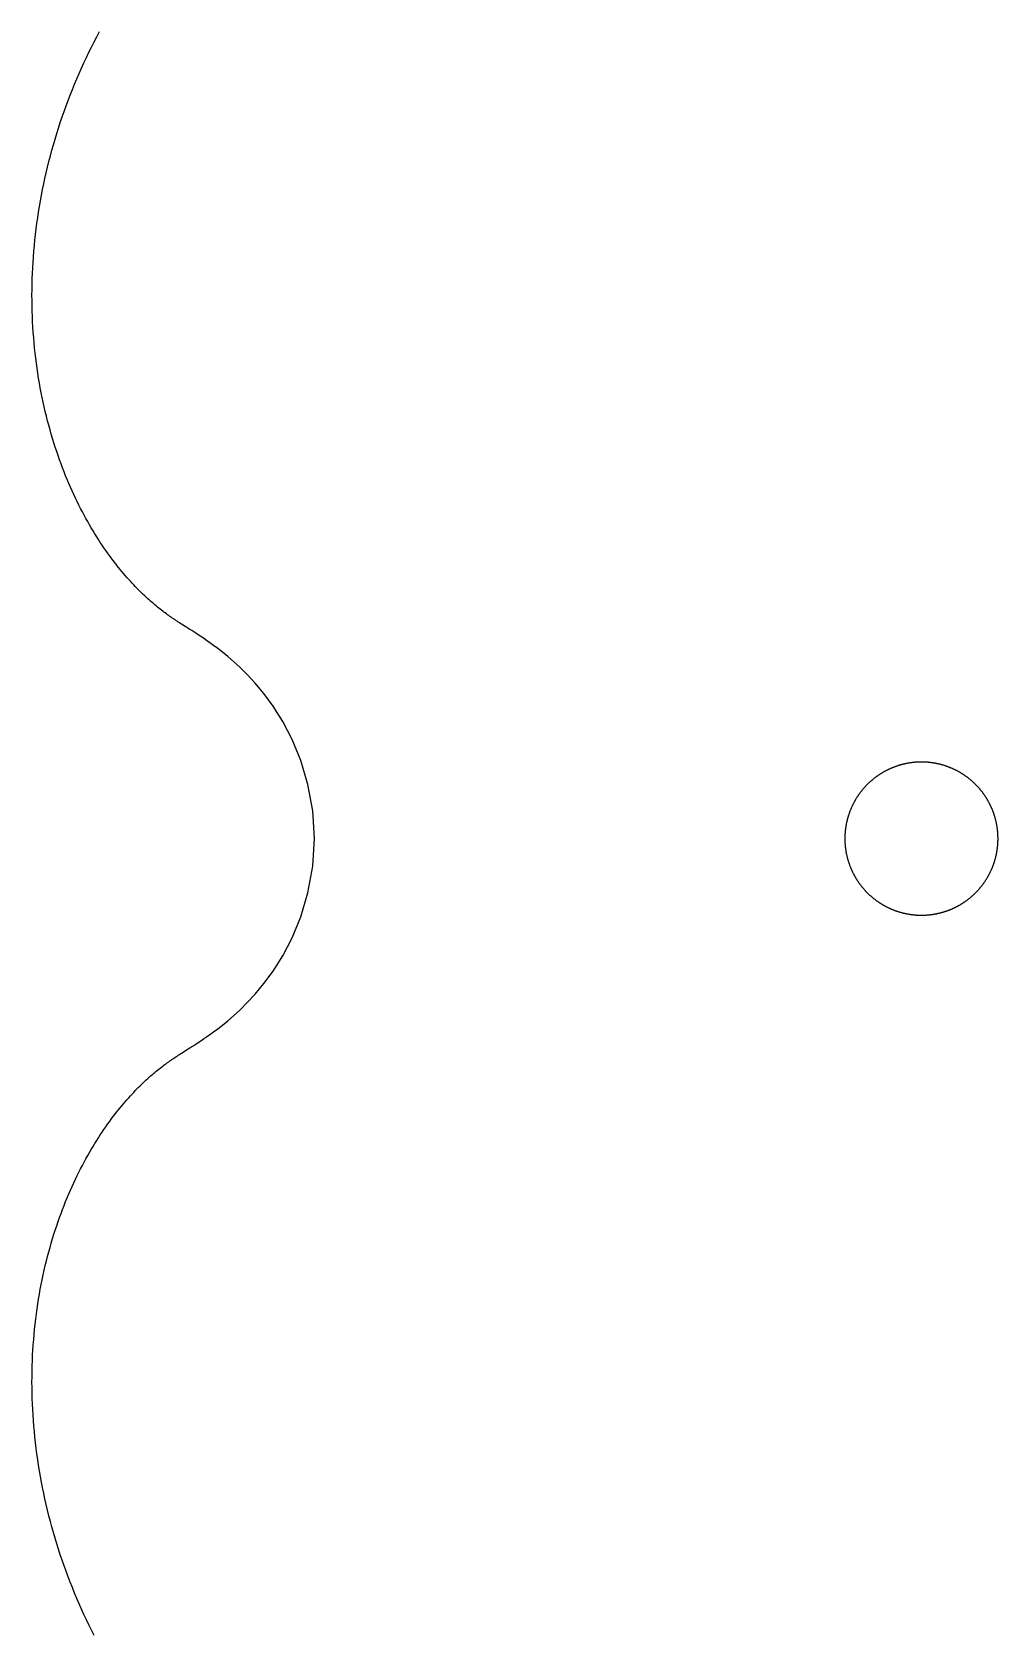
# Model space of a CAD drawing. Header units: millimetres. Extents: x -67 to 67, y -67 to 80.
# Drawn here: x -66.9 to -32.2, y -28.5 to 29 of the extents above; entities that cross this region are included whole.
import ezdxf

# ---------------------------------------------------------------- set-up
doc = ezdxf.new("R2010")
doc.units = ezdxf.units.MM
doc.layers.add('CUT', color=7, linetype='Continuous')

msp = doc.modelspace()

# ---------------------------------------------------------------- linework, layer by layer
at = {"layer": 'CUT'}
msp.add_lwpolyline([(-64.706, -28.615), (-64.801, -28.428), (-64.893, -28.241), (-64.984, -28.052), (-65.074, -27.862), (-65.161, -27.672), (-65.246, -27.48), (-65.329, -27.287), (-65.411, -27.094), (-65.49, -26.9), (-65.567, -26.705), (-65.643, -26.509), (-65.716, -26.312), (-65.787, -26.115), (-65.856, -25.917), (-65.923, -25.719), (-65.988, -25.52), (-66.051, -25.321), (-66.111, -25.121), (-66.17, -24.92), (-66.226, -24.72), (-66.28, -24.519), (-66.332, -24.318), (-66.382, -24.116), (-66.43, -23.914), (-66.476, -23.713), (-66.519, -23.511), (-66.561, -23.309), (-66.6, -23.107), (-66.637, -22.905), (-66.672, -22.703), (-66.704, -22.501), (-66.735, -22.299), (-66.763, -22.098), (-66.789, -21.897), (-66.813, -21.696), (-66.835, -21.496), (-66.855, -21.295), (-66.873, -21.096), (-66.889, -20.896), (-66.902, -20.698), (-66.913, -20.499), (-66.923, -20.302), (-66.93, -20.105), (-66.935, -19.909), (-66.939, -19.713), (-66.94, -19.518), (-66.939, -19.324), (-66.936, -19.131), (-66.932, -18.939), (-66.925, -18.747), (-66.916, -18.557), (-66.906, -18.367), (-66.894, -18.179), (-66.879, -17.992), (-66.863, -17.805), (-66.845, -17.62), (-66.826, -17.436), (-66.804, -17.254), (-66.781, -17.072), (-66.757, -16.892), (-66.73, -16.713), (-66.702, -16.536), (-66.672, -16.36), (-66.641, -16.185), (-66.608, -16.012), (-66.573, -15.84), (-66.537, -15.67), (-66.5, -15.501), (-66.461, -15.334), (-66.421, -15.169), (-66.379, -15.005), (-66.336, -14.843), (-66.292, -14.682), (-66.247, -14.523), (-66.2, -14.366), (-66.152, -14.211), (-66.103, -14.057), (-66.053, -13.905), (-66.002, -13.756), (-65.949, -13.607), (-65.896, -13.461), (-65.842, -13.317), (-65.787, -13.174), (-65.731, -13.034), (-65.674, -12.895), (-65.616, -12.758), (-65.558, -12.623), (-65.498, -12.491), (-65.439, -12.36), (-65.378, -12.231), (-65.317, -12.104), (-65.255, -11.979), (-65.193, -11.857), (-65.131, -11.736), (-65.068, -11.617), (-65.004, -11.5), (-64.94, -11.386), (-64.876, -11.273), (-64.812, -11.162), (-64.747, -11.054), (-64.682, -10.948), (-64.617, -10.843), (-64.552, -10.741), (-64.487, -10.64), (-64.422, -10.542), (-64.357, -10.446), (-64.292, -10.352), (-64.227, -10.259), (-64.162, -10.169), (-64.097, -10.081), (-64.033, -9.995), (-63.969, -9.911), (-63.905, -9.829), (-63.841, -9.748), (-63.778, -9.67), (-63.715, -9.594), (-63.652, -9.519), (-63.59, -9.447), (-63.528, -9.376), (-63.467, -9.307), (-63.407, -9.24), (-63.347, -9.175), (-63.287, -9.112), (-63.229, -9.05), (-63.171, -8.99), (-63.113, -8.932), (-63.056, -8.876), (-63, -8.821), (-62.945, -8.767), (-62.89, -8.716), (-62.836, -8.666), (-62.783, -8.617), (-62.731, -8.57), (-62.679, -8.525), (-62.628, -8.48), (-62.578, -8.438), (-62.528, -8.396), (-62.48, -8.356), (-62.432, -8.317), (-62.385, -8.279), (-62.338, -8.242), (-62.292, -8.206), (-62.247, -8.172), (-62.202, -8.138), (-62.158, -8.105), (-62.115, -8.073), (-62.071, -8.042), (-62.029, -8.011), (-61.986, -7.981), (-61.943, -7.952), (-61.901, -7.922), (-61.859, -7.893), (-61.816, -7.865), (-61.773, -7.836), (-61.729, -7.807), (-61.685, -7.778), (-61.64, -7.749), (-61.593, -7.719), (-61.545, -7.688), (-61.495, -7.656), (-61.443, -7.623), (-61.388, -7.588), (-61.33, -7.552), (-61.269, -7.513), (-61.203, -7.471), (-61.132, -7.426), (-61.056, -7.376), (-60.973, -7.322), (-60.882, -7.263), (-60.783, -7.196), (-60.673, -7.121), (-60.551, -7.036), (-60.416, -6.938), (-60.266, -6.826), (-60.098, -6.695), (-59.91, -6.543), (-59.701, -6.362), (-59.467, -6.147), (-59.207, -5.89), (-58.921, -5.581), (-58.61, -5.207), (-58.278, -4.755), (-57.935, -4.211), (-57.596, -3.564), (-57.284, -2.806), (-57.029, -1.943), (-56.859, -0.995), (-56.8, 0), (-56.859, 0.995), (-57.029, 1.943), (-57.284, 2.806), (-57.596, 3.564), (-57.935, 4.211), (-58.278, 4.755), (-58.61, 5.207), (-58.921, 5.581), (-59.207, 5.89), (-59.467, 6.147), (-59.701, 6.362), (-59.91, 6.543), (-60.098, 6.695), (-60.266, 6.826), (-60.416, 6.938), (-60.551, 7.036), (-60.673, 7.121), (-60.783, 7.196), (-60.882, 7.263), (-60.973, 7.322), (-61.056, 7.376), (-61.132, 7.426), (-61.203, 7.471), (-61.269, 7.513), (-61.33, 7.552), (-61.388, 7.588), (-61.443, 7.623), (-61.495, 7.656), (-61.545, 7.688), (-61.593, 7.719), (-61.64, 7.749), (-61.685, 7.778), (-61.729, 7.807), (-61.773, 7.836), (-61.816, 7.865), (-61.859, 7.893), (-61.901, 7.922), (-61.943, 7.952), (-61.986, 7.981), (-62.029, 8.011), (-62.071, 8.042), (-62.115, 8.073), (-62.158, 8.105), (-62.202, 8.138), (-62.247, 8.172), (-62.292, 8.206), (-62.338, 8.242), (-62.385, 8.279), (-62.432, 8.317), (-62.48, 8.356), (-62.528, 8.396), (-62.578, 8.438), (-62.628, 8.48), (-62.679, 8.525), (-62.731, 8.57), (-62.783, 8.617), (-62.836, 8.666), (-62.89, 8.716), (-62.945, 8.767), (-63, 8.821), (-63.056, 8.876), (-63.113, 8.932), (-63.171, 8.99), (-63.229, 9.05), (-63.287, 9.112), (-63.347, 9.175), (-63.407, 9.24), (-63.467, 9.307), (-63.528, 9.376), (-63.59, 9.447), (-63.652, 9.519), (-63.715, 9.594), (-63.778, 9.67), (-63.841, 9.748), (-63.905, 9.829), (-63.969, 9.911), (-64.033, 9.995), (-64.097, 10.081), (-64.162, 10.169), (-64.227, 10.259), (-64.292, 10.352), (-64.357, 10.446), (-64.422, 10.542), (-64.487, 10.64), (-64.552, 10.741), (-64.617, 10.843), (-64.682, 10.948), (-64.747, 11.054), (-64.812, 11.162), (-64.876, 11.273), (-64.94, 11.386), (-65.004, 11.5), (-65.068, 11.617), (-65.131, 11.736), (-65.193, 11.857), (-65.255, 11.979), (-65.317, 12.104), (-65.378, 12.231), (-65.439, 12.36), (-65.498, 12.491), (-65.558, 12.623), (-65.616, 12.758), (-65.674, 12.895), (-65.731, 13.034), (-65.787, 13.174), (-65.842, 13.317), (-65.896, 13.461), (-65.949, 13.607), (-66.002, 13.756), (-66.053, 13.905), (-66.103, 14.057), (-66.152, 14.211), (-66.2, 14.366), (-66.247, 14.523), (-66.292, 14.682), (-66.336, 14.843), (-66.379, 15.005), (-66.421, 15.169), (-66.461, 15.334), (-66.5, 15.501), (-66.537, 15.67), (-66.573, 15.84), (-66.608, 16.012), (-66.641, 16.185), (-66.672, 16.36), (-66.702, 16.536), (-66.73, 16.713), (-66.757, 16.892), (-66.781, 17.072), (-66.804, 17.254), (-66.826, 17.436), (-66.845, 17.62), (-66.863, 17.805), (-66.879, 17.992), (-66.894, 18.179), (-66.906, 18.367), (-66.916, 18.557), (-66.925, 18.747), (-66.932, 18.939), (-66.936, 19.131), (-66.939, 19.324), (-66.94, 19.518), (-66.939, 19.713), (-66.935, 19.909), (-66.93, 20.105), (-66.923, 20.302), (-66.913, 20.499), (-66.902, 20.698), (-66.889, 20.896), (-66.873, 21.096), (-66.855, 21.295), (-66.835, 21.496), (-66.813, 21.696), (-66.789, 21.897), (-66.763, 22.098), (-66.735, 22.299), (-66.704, 22.501), (-66.672, 22.703), (-66.637, 22.905), (-66.6, 23.107), (-66.561, 23.309), (-66.519, 23.511), (-66.476, 23.713), (-66.43, 23.914), (-66.382, 24.116), (-66.332, 24.318), (-66.28, 24.519), (-66.226, 24.72), (-66.17, 24.92), (-66.111, 25.121), (-66.051, 25.321), (-65.988, 25.52), (-65.923, 25.719), (-65.856, 25.917), (-65.787, 26.115), (-65.716, 26.312), (-65.643, 26.509), (-65.567, 26.705), (-65.49, 26.9), (-65.411, 27.094), (-65.329, 27.287), (-65.246, 27.48), (-65.161, 27.672), (-65.074, 27.862), (-64.984, 28.052), (-64.893, 28.241), (-64.801, 28.428), (-64.706, 28.615), (-64.609, 28.8), (-64.511, 28.985)], dxfattribs=at)
msp.add_lwpolyline([(-32.251, 0.067), (-32.251, 0.084), (-32.252, 0.101), (-32.253, 0.118), (-32.253, 0.135), (-32.254, 0.152), (-32.255, 0.169), (-32.256, 0.185), (-32.257, 0.202), (-32.259, 0.219), (-32.26, 0.236), (-32.262, 0.253), (-32.263, 0.27), (-32.265, 0.286), (-32.267, 0.303), (-32.269, 0.32), (-32.271, 0.337), (-32.273, 0.353), (-32.275, 0.37), (-32.277, 0.387), (-32.28, 0.404), (-32.282, 0.42), (-32.285, 0.437), (-32.288, 0.454), (-32.29, 0.47), (-32.293, 0.487), (-32.296, 0.503), (-32.3, 0.52), (-32.303, 0.536), (-32.306, 0.553), (-32.31, 0.57), (-32.313, 0.586), (-32.317, 0.603), (-32.321, 0.619), (-32.324, 0.635), (-32.328, 0.652), (-32.332, 0.668), (-32.337, 0.685), (-32.341, 0.701), (-32.345, 0.717), (-32.35, 0.733), (-32.354, 0.75), (-32.359, 0.766), (-32.364, 0.782), (-32.368, 0.798), (-32.373, 0.814), (-32.378, 0.831), (-32.384, 0.847), (-32.389, 0.863), (-32.394, 0.879), (-32.4, 0.895), (-32.405, 0.911), (-32.411, 0.926), (-32.416, 0.942), (-32.422, 0.958), (-32.428, 0.974), (-32.434, 0.99), (-32.44, 1.005), (-32.447, 1.021), (-32.453, 1.037), (-32.459, 1.052), (-32.466, 1.068), (-32.472, 1.083), (-32.479, 1.099), (-32.486, 1.114), (-32.493, 1.13), (-32.5, 1.145), (-32.507, 1.161), (-32.514, 1.176), (-32.521, 1.191), (-32.529, 1.206), (-32.536, 1.221), (-32.544, 1.236), (-32.551, 1.251), (-32.559, 1.266), (-32.567, 1.281), (-32.575, 1.296), (-32.583, 1.311), (-32.591, 1.326), (-32.599, 1.341), (-32.607, 1.355), (-32.616, 1.37), (-32.624, 1.385), (-32.633, 1.399), (-32.641, 1.414), (-32.65, 1.428), (-32.659, 1.443), (-32.668, 1.457), (-32.677, 1.471), (-32.686, 1.485), (-32.695, 1.5), (-32.704, 1.514), (-32.713, 1.528), (-32.723, 1.542), (-32.732, 1.556), (-32.742, 1.57), (-32.752, 1.583), (-32.761, 1.597), (-32.771, 1.611), (-32.781, 1.625), (-32.791, 1.638), (-32.801, 1.652), (-32.811, 1.665), (-32.822, 1.679), (-32.832, 1.692), (-32.842, 1.705), (-32.853, 1.718), (-32.864, 1.732), (-32.874, 1.745), (-32.885, 1.758), (-32.896, 1.771), (-32.907, 1.783), (-32.918, 1.796), (-32.929, 1.809), (-32.94, 1.822), (-32.951, 1.834), (-32.962, 1.847), (-32.974, 1.859), (-32.985, 1.872), (-32.997, 1.884), (-33.008, 1.896), (-33.02, 1.908), (-33.032, 1.921), (-33.044, 1.933), (-33.055, 1.945), (-33.067, 1.956), (-33.079, 1.968), (-33.092, 1.98), (-33.104, 1.992), (-33.116, 2.003), (-33.128, 2.015), (-33.141, 2.026), (-33.153, 2.038), (-33.166, 2.049), (-33.178, 2.06), (-33.191, 2.071), (-33.204, 2.082), (-33.217, 2.093), (-33.229, 2.104), (-33.242, 2.115), (-33.255, 2.126), (-33.268, 2.136), (-33.282, 2.147), (-33.295, 2.158), (-33.308, 2.168), (-33.321, 2.178), (-33.335, 2.189), (-33.348, 2.199), (-33.362, 2.209), (-33.375, 2.219), (-33.389, 2.229), (-33.403, 2.239), (-33.417, 2.248), (-33.43, 2.258), (-33.444, 2.268), (-33.458, 2.277), (-33.472, 2.287), (-33.486, 2.296), (-33.5, 2.305), (-33.515, 2.314), (-33.529, 2.323), (-33.543, 2.332), (-33.557, 2.341), (-33.572, 2.35), (-33.586, 2.359), (-33.601, 2.367), (-33.615, 2.376), (-33.63, 2.384), (-33.645, 2.393), (-33.659, 2.401), (-33.674, 2.409), (-33.689, 2.417), (-33.704, 2.425), (-33.719, 2.433), (-33.734, 2.441), (-33.749, 2.449), (-33.764, 2.456), (-33.779, 2.464), (-33.794, 2.471), (-33.809, 2.479), (-33.824, 2.486), (-33.839, 2.493), (-33.855, 2.5), (-33.87, 2.507), (-33.886, 2.514), (-33.901, 2.521), (-33.917, 2.528), (-33.932, 2.534), (-33.948, 2.541), (-33.963, 2.547), (-33.979, 2.553), (-33.995, 2.56), (-34.01, 2.566), (-34.026, 2.572), (-34.042, 2.578), (-34.058, 2.584), (-34.074, 2.589), (-34.089, 2.595), (-34.105, 2.6), (-34.121, 2.606), (-34.137, 2.611), (-34.153, 2.616), (-34.169, 2.622), (-34.186, 2.627), (-34.202, 2.632), (-34.218, 2.636), (-34.234, 2.641), (-34.25, 2.646), (-34.267, 2.65), (-34.283, 2.655), (-34.299, 2.659), (-34.315, 2.663), (-34.332, 2.668), (-34.348, 2.672), (-34.365, 2.676), (-34.381, 2.679), (-34.397, 2.683), (-34.414, 2.687), (-34.43, 2.69), (-34.447, 2.694), (-34.464, 2.697), (-34.48, 2.7), (-34.497, 2.704), (-34.513, 2.707), (-34.53, 2.71), (-34.546, 2.712), (-34.563, 2.715), (-34.58, 2.718), (-34.596, 2.72), (-34.613, 2.723), (-34.63, 2.725), (-34.647, 2.727), (-34.663, 2.729), (-34.68, 2.731), (-34.697, 2.733), (-34.714, 2.735), (-34.73, 2.737), (-34.747, 2.738), (-34.764, 2.74), (-34.781, 2.741), (-34.798, 2.743), (-34.815, 2.744), (-34.831, 2.745), (-34.848, 2.746), (-34.865, 2.747), (-34.882, 2.747), (-34.899, 2.748), (-34.916, 2.749), (-34.933, 2.749), (-34.949, 2.75), (-34.966, 2.75), (-34.983, 2.75), (-35, 2.75), (-35.017, 2.75), (-35.034, 2.75), (-35.051, 2.75), (-35.067, 2.749), (-35.084, 2.749), (-35.101, 2.748), (-35.118, 2.747), (-35.135, 2.747), (-35.152, 2.746), (-35.169, 2.745), (-35.185, 2.744), (-35.202, 2.743), (-35.219, 2.741), (-35.236, 2.74), (-35.253, 2.738), (-35.27, 2.737), (-35.286, 2.735), (-35.303, 2.733), (-35.32, 2.731), (-35.337, 2.729), (-35.353, 2.727), (-35.37, 2.725), (-35.387, 2.723), (-35.404, 2.72), (-35.42, 2.718), (-35.437, 2.715), (-35.454, 2.712), (-35.47, 2.71), (-35.487, 2.707), (-35.503, 2.704), (-35.52, 2.7), (-35.536, 2.697), (-35.553, 2.694), (-35.57, 2.69), (-35.586, 2.687), (-35.603, 2.683), (-35.619, 2.679), (-35.635, 2.676), (-35.652, 2.672), (-35.668, 2.668), (-35.685, 2.663), (-35.701, 2.659), (-35.717, 2.655), (-35.733, 2.65), (-35.75, 2.646), (-35.766, 2.641), (-35.782, 2.636), (-35.798, 2.632), (-35.814, 2.627), (-35.831, 2.622), (-35.847, 2.616), (-35.863, 2.611), (-35.879, 2.606), (-35.895, 2.6), (-35.911, 2.595), (-35.926, 2.589), (-35.942, 2.584), (-35.958, 2.578), (-35.974, 2.572), (-35.99, 2.566), (-36.005, 2.56), (-36.021, 2.553), (-36.037, 2.547), (-36.052, 2.541), (-36.068, 2.534), (-36.083, 2.528), (-36.099, 2.521), (-36.114, 2.514), (-36.13, 2.507), (-36.145, 2.5), (-36.161, 2.493), (-36.176, 2.486), (-36.191, 2.479), (-36.206, 2.471), (-36.221, 2.464), (-36.236, 2.456), (-36.251, 2.449), (-36.266, 2.441), (-36.281, 2.433), (-36.296, 2.425), (-36.311, 2.417), (-36.326, 2.409), (-36.341, 2.401), (-36.355, 2.393), (-36.37, 2.384), (-36.385, 2.376), (-36.399, 2.367), (-36.414, 2.359), (-36.428, 2.35), (-36.443, 2.341), (-36.457, 2.332), (-36.471, 2.323), (-36.485, 2.314), (-36.5, 2.305), (-36.514, 2.296), (-36.528, 2.287), (-36.542, 2.277), (-36.556, 2.268), (-36.57, 2.258), (-36.583, 2.248), (-36.597, 2.239), (-36.611, 2.229), (-36.625, 2.219), (-36.638, 2.209), (-36.652, 2.199), (-36.665, 2.189), (-36.679, 2.178), (-36.692, 2.168), (-36.705, 2.158), (-36.718, 2.147), (-36.732, 2.136), (-36.745, 2.126), (-36.758, 2.115), (-36.771, 2.104), (-36.783, 2.093), (-36.796, 2.082), (-36.809, 2.071), (-36.822, 2.06), (-36.834, 2.049), (-36.847, 2.038), (-36.859, 2.026), (-36.872, 2.015), (-36.884, 2.003), (-36.896, 1.992), (-36.908, 1.98), (-36.921, 1.968), (-36.933, 1.956), (-36.945, 1.945), (-36.956, 1.933), (-36.968, 1.921), (-36.98, 1.908), (-36.992, 1.896), (-37.003, 1.884), (-37.015, 1.872), (-37.026, 1.859), (-37.038, 1.847), (-37.049, 1.834), (-37.06, 1.822), (-37.071, 1.809), (-37.082, 1.796), (-37.093, 1.783), (-37.104, 1.771), (-37.115, 1.758), (-37.126, 1.745), (-37.136, 1.732), (-37.147, 1.718), (-37.158, 1.705), (-37.168, 1.692), (-37.178, 1.679), (-37.189, 1.665), (-37.199, 1.652), (-37.209, 1.638), (-37.219, 1.625), (-37.229, 1.611), (-37.239, 1.597), (-37.248, 1.583), (-37.258, 1.57), (-37.268, 1.556), (-37.277, 1.542), (-37.287, 1.528), (-37.296, 1.514), (-37.305, 1.5), (-37.314, 1.485), (-37.323, 1.471), (-37.332, 1.457), (-37.341, 1.443), (-37.35, 1.428), (-37.359, 1.414), (-37.367, 1.399), (-37.376, 1.385), (-37.384, 1.37), (-37.393, 1.355), (-37.401, 1.341), (-37.409, 1.326), (-37.417, 1.311), (-37.425, 1.296), (-37.433, 1.281), (-37.441, 1.266), (-37.449, 1.251), (-37.456, 1.236), (-37.464, 1.221), (-37.471, 1.206), (-37.479, 1.191), (-37.486, 1.176), (-37.493, 1.161), (-37.5, 1.145), (-37.507, 1.13), (-37.514, 1.114), (-37.521, 1.099), (-37.528, 1.083), (-37.534, 1.068), (-37.541, 1.052), (-37.547, 1.037), (-37.553, 1.021), (-37.56, 1.005), (-37.566, 0.99), (-37.572, 0.974), (-37.578, 0.958), (-37.584, 0.942), (-37.589, 0.926), (-37.595, 0.911), (-37.6, 0.895), (-37.606, 0.879), (-37.611, 0.863), (-37.616, 0.847), (-37.622, 0.831), (-37.627, 0.814), (-37.632, 0.798), (-37.636, 0.782), (-37.641, 0.766), (-37.646, 0.75), (-37.65, 0.733), (-37.655, 0.717), (-37.659, 0.701), (-37.663, 0.685), (-37.668, 0.668), (-37.672, 0.652), (-37.676, 0.635), (-37.679, 0.619), (-37.683, 0.603), (-37.687, 0.586), (-37.69, 0.57), (-37.694, 0.553), (-37.697, 0.536), (-37.7, 0.52), (-37.704, 0.503), (-37.707, 0.487), (-37.71, 0.47), (-37.712, 0.454), (-37.715, 0.437), (-37.718, 0.42), (-37.72, 0.404), (-37.723, 0.387), (-37.725, 0.37), (-37.727, 0.353), (-37.729, 0.337), (-37.731, 0.32), (-37.733, 0.303), (-37.735, 0.286), (-37.737, 0.27), (-37.738, 0.253), (-37.74, 0.236), (-37.741, 0.219), (-37.743, 0.202), (-37.744, 0.185), (-37.745, 0.169), (-37.746, 0.152), (-37.747, 0.135), (-37.747, 0.118), (-37.748, 0.101), (-37.749, 0.084), (-37.749, 0.067), (-37.75, 0.051), (-37.75, 0.034), (-37.75, 0.017), (-37.75, 0), (-37.75, -0.017), (-37.75, -0.034), (-37.75, -0.051), (-37.749, -0.067), (-37.749, -0.084), (-37.748, -0.101), (-37.747, -0.118), (-37.747, -0.135), (-37.746, -0.152), (-37.745, -0.169), (-37.744, -0.185), (-37.743, -0.202), (-37.741, -0.219), (-37.74, -0.236), (-37.738, -0.253), (-37.737, -0.27), (-37.735, -0.286), (-37.733, -0.303), (-37.731, -0.32), (-37.729, -0.337), (-37.727, -0.353), (-37.725, -0.37), (-37.723, -0.387), (-37.72, -0.404), (-37.718, -0.42), (-37.715, -0.437), (-37.712, -0.454), (-37.71, -0.47), (-37.707, -0.487), (-37.704, -0.503), (-37.7, -0.52), (-37.697, -0.536), (-37.694, -0.553), (-37.69, -0.57), (-37.687, -0.586), (-37.683, -0.603), (-37.679, -0.619), (-37.676, -0.635), (-37.672, -0.652), (-37.668, -0.668), (-37.663, -0.685), (-37.659, -0.701), (-37.655, -0.717), (-37.65, -0.733), (-37.646, -0.75), (-37.641, -0.766), (-37.636, -0.782), (-37.632, -0.798), (-37.627, -0.814), (-37.622, -0.831), (-37.616, -0.847), (-37.611, -0.863), (-37.606, -0.879), (-37.6, -0.895), (-37.595, -0.911), (-37.589, -0.926), (-37.584, -0.942), (-37.578, -0.958), (-37.572, -0.974), (-37.566, -0.99), (-37.56, -1.005), (-37.553, -1.021), (-37.547, -1.037), (-37.541, -1.052), (-37.534, -1.068), (-37.528, -1.083), (-37.521, -1.099), (-37.514, -1.114), (-37.507, -1.13), (-37.5, -1.145), (-37.493, -1.161), (-37.486, -1.176), (-37.479, -1.191), (-37.471, -1.206), (-37.464, -1.221), (-37.456, -1.236), (-37.449, -1.251), (-37.441, -1.266), (-37.433, -1.281), (-37.425, -1.296), (-37.417, -1.311), (-37.409, -1.326), (-37.401, -1.341), (-37.393, -1.355), (-37.384, -1.37), (-37.376, -1.385), (-37.367, -1.399), (-37.359, -1.414), (-37.35, -1.428), (-37.341, -1.443), (-37.332, -1.457), (-37.323, -1.471), (-37.314, -1.485), (-37.305, -1.5), (-37.296, -1.514), (-37.287, -1.528), (-37.277, -1.542), (-37.268, -1.556), (-37.258, -1.57), (-37.248, -1.583), (-37.239, -1.597), (-37.229, -1.611), (-37.219, -1.625), (-37.209, -1.638), (-37.199, -1.652), (-37.189, -1.665), (-37.178, -1.679), (-37.168, -1.692), (-37.158, -1.705), (-37.147, -1.718), (-37.136, -1.732), (-37.126, -1.745), (-37.115, -1.758), (-37.104, -1.771), (-37.093, -1.783), (-37.082, -1.796), (-37.071, -1.809), (-37.06, -1.822), (-37.049, -1.834), (-37.038, -1.847), (-37.026, -1.859), (-37.015, -1.872), (-37.003, -1.884), (-36.992, -1.896), (-36.98, -1.908), (-36.968, -1.921), (-36.956, -1.933), (-36.945, -1.945), (-36.933, -1.956), (-36.921, -1.968), (-36.908, -1.98), (-36.896, -1.992), (-36.884, -2.003), (-36.872, -2.015), (-36.859, -2.026), (-36.847, -2.038), (-36.834, -2.049), (-36.822, -2.06), (-36.809, -2.071), (-36.796, -2.082), (-36.783, -2.093), (-36.771, -2.104), (-36.758, -2.115), (-36.745, -2.126), (-36.732, -2.136), (-36.718, -2.147), (-36.705, -2.158), (-36.692, -2.168), (-36.679, -2.178), (-36.665, -2.189), (-36.652, -2.199), (-36.638, -2.209), (-36.625, -2.219), (-36.611, -2.229), (-36.597, -2.239), (-36.583, -2.248), (-36.57, -2.258), (-36.556, -2.268), (-36.542, -2.277), (-36.528, -2.287), (-36.514, -2.296), (-36.5, -2.305), (-36.485, -2.314), (-36.471, -2.323), (-36.457, -2.332), (-36.443, -2.341), (-36.428, -2.35), (-36.414, -2.359), (-36.399, -2.367), (-36.385, -2.376), (-36.37, -2.384), (-36.355, -2.393), (-36.341, -2.401), (-36.326, -2.409), (-36.311, -2.417), (-36.296, -2.425), (-36.281, -2.433), (-36.266, -2.441), (-36.251, -2.449), (-36.236, -2.456), (-36.221, -2.464), (-36.206, -2.471), (-36.191, -2.479), (-36.176, -2.486), (-36.161, -2.493), (-36.145, -2.5), (-36.13, -2.507), (-36.114, -2.514), (-36.099, -2.521), (-36.083, -2.528), (-36.068, -2.534), (-36.052, -2.541), (-36.037, -2.547), (-36.021, -2.553), (-36.005, -2.56), (-35.99, -2.566), (-35.974, -2.572), (-35.958, -2.578), (-35.942, -2.584), (-35.926, -2.589), (-35.911, -2.595), (-35.895, -2.6), (-35.879, -2.606), (-35.863, -2.611), (-35.847, -2.616), (-35.831, -2.622), (-35.814, -2.627), (-35.798, -2.632), (-35.782, -2.636), (-35.766, -2.641), (-35.75, -2.646), (-35.733, -2.65), (-35.717, -2.655), (-35.701, -2.659), (-35.685, -2.663), (-35.668, -2.668), (-35.652, -2.672), (-35.635, -2.676), (-35.619, -2.679), (-35.603, -2.683), (-35.586, -2.687), (-35.57, -2.69), (-35.553, -2.694), (-35.536, -2.697), (-35.52, -2.7), (-35.503, -2.704), (-35.487, -2.707), (-35.47, -2.71), (-35.454, -2.712), (-35.437, -2.715), (-35.42, -2.718), (-35.404, -2.72), (-35.387, -2.723), (-35.37, -2.725), (-35.353, -2.727), (-35.337, -2.729), (-35.32, -2.731), (-35.303, -2.733), (-35.286, -2.735), (-35.27, -2.737), (-35.253, -2.738), (-35.236, -2.74), (-35.219, -2.741), (-35.202, -2.743), (-35.185, -2.744), (-35.169, -2.745), (-35.152, -2.746), (-35.135, -2.747), (-35.118, -2.747), (-35.101, -2.748), (-35.084, -2.749), (-35.067, -2.749), (-35.051, -2.75), (-35.034, -2.75), (-35.017, -2.75), (-35, -2.75), (-34.983, -2.75), (-34.966, -2.75), (-34.949, -2.75), (-34.933, -2.749), (-34.916, -2.749), (-34.899, -2.748), (-34.882, -2.747), (-34.865, -2.747), (-34.848, -2.746), (-34.831, -2.745), (-34.815, -2.744), (-34.798, -2.743), (-34.781, -2.741), (-34.764, -2.74), (-34.747, -2.738), (-34.73, -2.737), (-34.714, -2.735), (-34.697, -2.733), (-34.68, -2.731), (-34.663, -2.729), (-34.647, -2.727), (-34.63, -2.725), (-34.613, -2.723), (-34.596, -2.72), (-34.58, -2.718), (-34.563, -2.715), (-34.546, -2.712), (-34.53, -2.71), (-34.513, -2.707), (-34.497, -2.704), (-34.48, -2.7), (-34.464, -2.697), (-34.447, -2.694), (-34.43, -2.69), (-34.414, -2.687), (-34.397, -2.683), (-34.381, -2.679), (-34.365, -2.676), (-34.348, -2.672), (-34.332, -2.668), (-34.315, -2.663), (-34.299, -2.659), (-34.283, -2.655), (-34.267, -2.65), (-34.25, -2.646), (-34.234, -2.641), (-34.218, -2.636), (-34.202, -2.632), (-34.186, -2.627), (-34.169, -2.622), (-34.153, -2.616), (-34.137, -2.611), (-34.121, -2.606), (-34.105, -2.6), (-34.089, -2.595), (-34.074, -2.589), (-34.058, -2.584), (-34.042, -2.578), (-34.026, -2.572), (-34.01, -2.566), (-33.995, -2.56), (-33.979, -2.553), (-33.963, -2.547), (-33.948, -2.541), (-33.932, -2.534), (-33.917, -2.528), (-33.901, -2.521), (-33.886, -2.514), (-33.87, -2.507), (-33.855, -2.5), (-33.839, -2.493), (-33.824, -2.486), (-33.809, -2.479), (-33.794, -2.471), (-33.779, -2.464), (-33.764, -2.456), (-33.749, -2.449), (-33.734, -2.441), (-33.719, -2.433), (-33.704, -2.425), (-33.689, -2.417), (-33.674, -2.409), (-33.659, -2.401), (-33.645, -2.393), (-33.63, -2.384), (-33.615, -2.376), (-33.601, -2.367), (-33.586, -2.359), (-33.572, -2.35), (-33.557, -2.341), (-33.543, -2.332), (-33.529, -2.323), (-33.515, -2.314), (-33.5, -2.305), (-33.486, -2.296), (-33.472, -2.287), (-33.458, -2.277), (-33.444, -2.268), (-33.43, -2.258), (-33.417, -2.248), (-33.403, -2.239), (-33.389, -2.229), (-33.375, -2.219), (-33.362, -2.209), (-33.348, -2.199), (-33.335, -2.189), (-33.321, -2.178), (-33.308, -2.168), (-33.295, -2.158), (-33.282, -2.147), (-33.268, -2.136), (-33.255, -2.126), (-33.242, -2.115), (-33.229, -2.104), (-33.217, -2.093), (-33.204, -2.082), (-33.191, -2.071), (-33.178, -2.06), (-33.166, -2.049), (-33.153, -2.038), (-33.141, -2.026), (-33.128, -2.015), (-33.116, -2.003), (-33.104, -1.992), (-33.092, -1.98), (-33.079, -1.968), (-33.067, -1.956), (-33.055, -1.945), (-33.044, -1.933), (-33.032, -1.921), (-33.02, -1.908), (-33.008, -1.896), (-32.997, -1.884), (-32.985, -1.872), (-32.974, -1.859), (-32.962, -1.847), (-32.951, -1.834), (-32.94, -1.822), (-32.929, -1.809), (-32.918, -1.796), (-32.907, -1.783), (-32.896, -1.771), (-32.885, -1.758), (-32.874, -1.745), (-32.864, -1.732), (-32.853, -1.718), (-32.842, -1.705), (-32.832, -1.692), (-32.822, -1.679), (-32.811, -1.665), (-32.801, -1.652), (-32.791, -1.638), (-32.781, -1.625), (-32.771, -1.611), (-32.761, -1.597), (-32.752, -1.583), (-32.742, -1.57), (-32.732, -1.556), (-32.723, -1.542), (-32.713, -1.528), (-32.704, -1.514), (-32.695, -1.5), (-32.686, -1.485), (-32.677, -1.471), (-32.668, -1.457), (-32.659, -1.443), (-32.65, -1.428), (-32.641, -1.414), (-32.633, -1.399), (-32.624, -1.385), (-32.616, -1.37), (-32.607, -1.355), (-32.599, -1.341), (-32.591, -1.326), (-32.583, -1.311), (-32.575, -1.296), (-32.567, -1.281), (-32.559, -1.266), (-32.551, -1.251), (-32.544, -1.236), (-32.536, -1.221), (-32.529, -1.206), (-32.521, -1.191), (-32.514, -1.176), (-32.507, -1.161), (-32.5, -1.145), (-32.493, -1.13), (-32.486, -1.114), (-32.479, -1.099), (-32.472, -1.083), (-32.466, -1.068), (-32.459, -1.052), (-32.453, -1.037), (-32.447, -1.021), (-32.44, -1.005), (-32.434, -0.99), (-32.428, -0.974), (-32.422, -0.958), (-32.416, -0.942), (-32.411, -0.926), (-32.405, -0.911), (-32.4, -0.895), (-32.394, -0.879), (-32.389, -0.863), (-32.384, -0.847), (-32.378, -0.831), (-32.373, -0.814), (-32.368, -0.798), (-32.364, -0.782), (-32.359, -0.766), (-32.354, -0.75), (-32.35, -0.733), (-32.345, -0.717), (-32.341, -0.701), (-32.337, -0.685), (-32.332, -0.668), (-32.328, -0.652), (-32.324, -0.635), (-32.321, -0.619), (-32.317, -0.603), (-32.313, -0.586), (-32.31, -0.57), (-32.306, -0.553), (-32.303, -0.536), (-32.3, -0.52), (-32.296, -0.503), (-32.293, -0.487), (-32.29, -0.47), (-32.288, -0.454), (-32.285, -0.437), (-32.282, -0.42), (-32.28, -0.404), (-32.277, -0.387), (-32.275, -0.37), (-32.273, -0.353), (-32.271, -0.337), (-32.269, -0.32), (-32.267, -0.303), (-32.265, -0.286), (-32.263, -0.27), (-32.262, -0.253), (-32.26, -0.236), (-32.259, -0.219), (-32.257, -0.202), (-32.256, -0.185), (-32.255, -0.169), (-32.254, -0.152), (-32.253, -0.135), (-32.253, -0.118), (-32.252, -0.101), (-32.251, -0.084), (-32.251, -0.067), (-32.25, -0.051), (-32.25, -0.034), (-32.25, -0.017), (-32.25, 0), (-32.25, 0.017), (-32.25, 0.034), (-32.25, 0.051)], close=True, dxfattribs=at)

doc.saveas('drawing.dxf')
